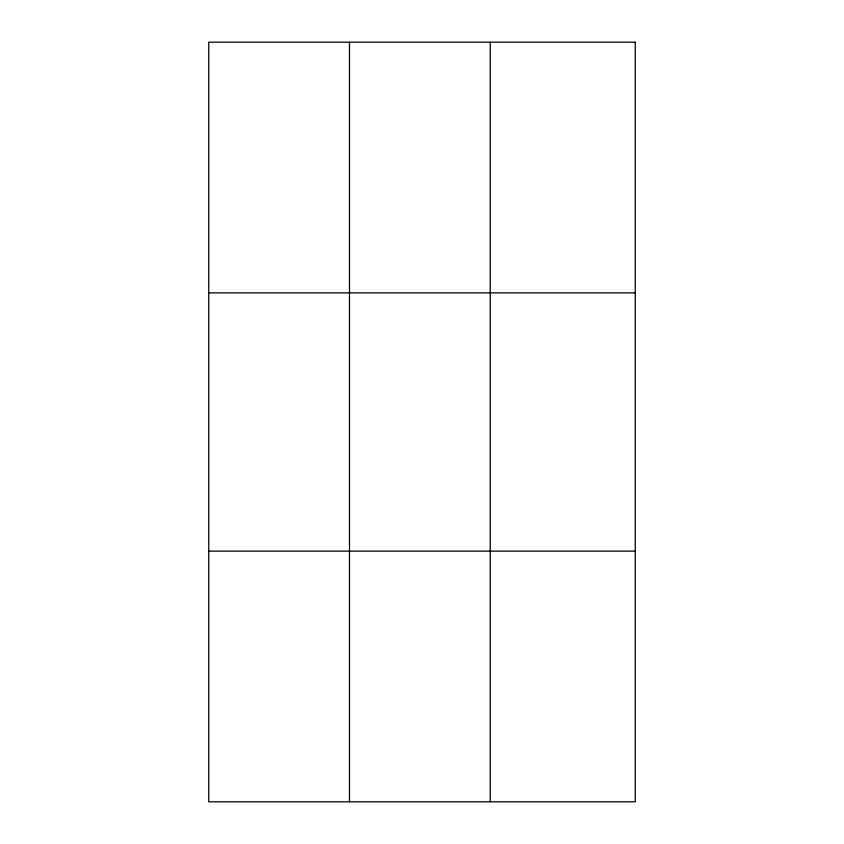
<?xml version="1.0" encoding="UTF-8"?>
<svg xmlns="http://www.w3.org/2000/svg" width="844" height="844" viewBox="0 0 844 844"><rect width="100%" height="100%" fill="white"/><g stroke="black" fill="none" stroke-linecap="round" stroke-linejoin="round"><path stroke-width="1.27" d="M349.49 801.8L349.49 42.2M490.237 801.8L490.237 42.2M208.753 292.868L635.247 292.868M208.753 551.132L635.247 551.132M635.247 42.2L635.247 801.8L208.753 801.8L208.753 42.2L635.247 42.2"/></g></svg>
